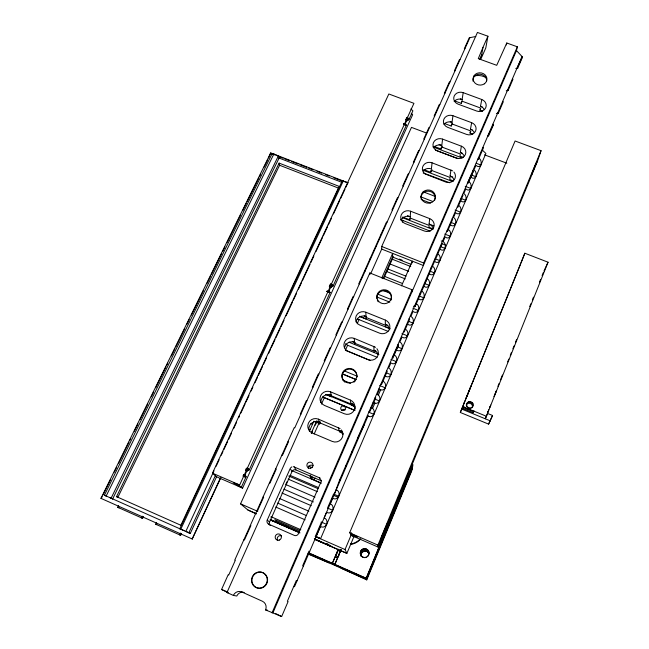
<?xml version="1.0" encoding="UTF-8"?>
<svg xmlns="http://www.w3.org/2000/svg" width="649" height="649" viewBox="0 0 649 649"><rect width="100%" height="100%" fill="white"/><g stroke="black" fill="none" stroke-linecap="round" stroke-linejoin="round"><path stroke-width="0.97" d="M370.757 273.578L381.709 249.086L381.709 246.49L477.429 32.45L487.926 36.222L485.785 47.994L480.941 58.921L482.994 47.345L487.926 36.222M369.038 553.443C367.431 548.632 359.668 551.066 361.022 555.901C360.3 551.796 366.206 549.273 368.559 552.802L367.521 550.603L364.714 549.224M389.716 329.854A7.285 7.009 0.5 0 0 385.303 324.273L385.36 320.087L365.825 312.21A7.366 7.066 -3.5 0 0 356.171 315.982A7.366 7.066 -3.5 0 0 360.049 325.238L379.633 333.188A7.39 7.107 0.4 0 0 389.319 329.4A7.39 7.107 0.4 0 0 385.36 320.087M321.271 480.974L321.287 480.163M312.08 476.893L311.439 479.076L310.271 476.691L310.514 475.149M382.959 278.672L392.54 257.028L392.653 253.402L381.766 277.959M411.223 113.332L412.675 114.646L242.596 488.121L237.972 485.809L241.436 487.001L245.995 476.991C244.389 474.297 246.433 470.614 249.281 469.795L247.164 468.026M402.599 217.034L409.73 219.8L409.868 217.918L429.176 225.414L428.948 227.272L433.443 229.016M400.993 220.279A7.074 6.595 2 0 1 410.217 216.75L410.606 211.225L429.711 218.624A7.188 6.701 4.2 0 1 433.678 227.401A7.188 6.701 4.2 0 1 424.308 230.995L405.146 223.54A7.163 6.668 2 0 1 401.26 214.811A7.163 6.668 2 0 1 410.606 211.225M412.172 262.934L412.326 261.149L401.544 285.836M411.847 292.082L412.066 289.754L369.865 272.969L226.955 592.529L233.348 595.409L236.812 596.033A6.458 6.149 -69.8 0 1 241.874 592.188M423.708 169.6L430.766 172.285L430.993 170.208L450.098 177.477L449.773 179.53L453.335 180.884M452.588 170.841L432.08 162.818L431.407 168.91A6.977 6.409 3.2 0 0 423.229 170.906M482.994 47.345L478.289 58.629L496.728 65.322L506.78 43.004L517.358 46.809L423.659 263.007L423.367 265.498L381.709 249.086M432.924 227.653A7.09 6.62 4.3 0 0 429.062 224.059L429.711 218.624M434.051 146.366L441.069 149.01L441.344 146.836L460.344 154L459.979 156.141L463.516 157.48M433.67 147.445A6.936 6.32 3.7 0 1 441.782 145.473L442.594 139.113L461.382 146.179A7.05 6.425 5.3 0 1 465.349 154.584A7.05 6.425 5.3 0 1 456.198 158.048L437.353 150.925A7.025 6.393 3.6 0 1 433.459 142.569A7.025 6.393 3.6 0 1 442.594 139.113M444.257 123.432L451.233 126.036L451.558 123.772L470.452 130.83L470.046 133.069L472.691 134.051M443.965 124.3A6.888 6.239 4 0 1 452.029 122.345L452.961 115.725L471.653 122.685A7.009 6.328 5.5 0 1 475.62 130.968A7.009 6.328 5.5 0 1 466.534 134.392L447.794 127.382A6.985 6.303 4 0 1 443.9 119.14A6.985 6.303 4 0 1 452.961 115.725M248.324 468.797L248.835 469.268L248.267 469.373L249.281 469.795L330.049 292.602C328.045 290.257 330.682 286.98 333.018 286.087L330.576 283.767M335.557 556.339L335.655 555.641L335.784 556.664M453.886 179.489A7.001 6.441 5.1 0 0 450.049 176.001L450.974 169.989M454.641 100.92L461.269 103.369L461.634 101.017L480.43 107.969L479.984 110.298L482.605 111.271M454.13 101.463A6.847 6.149 4.3 0 1 462.129 99.532L463.191 92.653L481.785 99.508A6.961 6.247 5.7 0 1 485.752 107.677A6.961 6.247 5.7 0 1 476.739 111.052L458.097 104.148A6.936 6.214 4.3 0 1 454.203 96.028A6.936 6.214 4.3 0 1 463.191 92.653M464.149 155.89A6.961 6.344 5.4 0 0 460.328 152.458L461.382 146.179M474.281 132.615A6.912 6.263 5.6 0 0 470.468 129.232L471.653 122.685M484.268 109.649A6.871 6.174 5.8 0 0 480.479 106.314L481.785 99.508M332.174 285L330.3 284.294L332.174 285L332.621 285.528L332.045 285.706L333.018 286.087L406.298 125.33C403.954 123.424 407.085 120.308 409 119.408L407.312 117.282M506.358 44.951L506.78 43.004M233.348 595.409A6.612 6.295 -69.3 0 1 241.761 591.961L262.447 601.266A6.636 6.328 -72.8 0 1 265.571 609.93L272.872 612.916L516.474 50.565L517.358 46.809M460.685 200.784C465.747 205.125 468.148 195.998 463.8 193.532L465.795 188.9C470.833 193.288 473.194 184.17 468.894 181.696M470.882 177.096C475.887 181.533 478.216 172.415 473.957 169.941L475.928 165.373C480.901 169.851 483.205 160.741 478.986 158.267M429.24 273.805C434.473 277.877 437.101 268.71 432.494 266.252M434.57 261.425C439.779 265.538 442.367 256.379 437.807 253.921M439.868 249.127C446.188 253.791 447.477 241.396 441.206 240.949M443.072 241.679L445.125 236.917C450.276 241.128 452.783 231.977 448.313 229.519M450.349 224.789C455.468 229.04 457.934 219.906 453.513 217.439L455.533 212.742C460.62 217.042 463.061 207.915 458.673 205.449M385.23 376.039C390.674 379.714 393.683 370.474 388.67 368.048L390.868 362.937C396.288 366.669 399.24 357.437 394.284 355.003M396.466 349.933C401.861 353.705 404.765 344.497 399.857 342.055L402.023 337.026C407.394 340.847 410.249 331.639 405.398 329.205M407.548 324.2C412.894 328.078 415.693 318.878 410.89 316.436L413.024 311.471C418.337 315.398 421.104 306.206 416.35 303.756M418.467 298.832C423.756 302.799 426.474 293.616 421.769 291.166M423.878 286.274C429.135 290.29 431.804 281.122 427.147 278.664M367.334 415.628C372.948 419.911 377.199 410.533 371.585 407.726M373.078 402.266C378.692 406.558 382.878 397.229 377.32 394.405L379.551 389.23C385.019 392.848 388.086 383.6 383.015 381.182M482.458 150.195L485.906 153.464L320.614 538.629L316.168 536.439L320.444 526.517C326.139 529.616 329.838 520.198 324.167 517.861L326.552 512.329C332.223 515.484 335.858 506.09 330.252 503.738L332.613 498.254C338.267 501.458 341.828 492.08 336.287 489.719M494.497 395.59L494.173 396.547M351.539 532.764L350.776 534.565L357.688 537.056L349.641 532.813L515.079 140.995L541.047 150.665L537.445 161.309L378.01 547.042L351.036 535.303L345.033 549.541L346.891 553.362L353.965 536.553M489.589 407.613L489.833 406.931M522.039 56.504L339.719 479.765L334.332 494.197L333.659 493.832L327.55 508.005L328.232 508.362M460.328 412.472L524.838 253.232L548.048 262.212L485.338 418.808L487.545 413.429L492.559 415.49L488.592 424.113L460.328 412.472L520.636 263.989M464.205 402.81L464.489 402.056M472.513 382.35L472.829 381.531M473.705 411.677L473.243 412.732L463.232 408.61L463.637 407.54L473.705 411.677L473.94 411.158M521.009 263.056L524.838 253.232M470.338 387.721L470.703 386.812M466.323 397.537L468.408 392.345M497.921 386.325L499.049 383.51M500.541 379.754L502.415 375.057M507.656 361.923L508.775 359.108M510.276 355.352L511.396 352.537M512.897 348.781L514.016 345.966M515.517 342.218L516.636 339.403M529.738 306.555L530.866 303.74M532.358 299.984L533.486 297.169M539.473 282.153L540.593 279.338M542.093 275.582L543.213 272.767M488.778 409.73L487.691 412.448L488.056 411.726M494.108 396.361L495.682 392.418M494.814 394.795L496.388 390.844L495.998 391.631M488.592 424.113L492.559 415.49M469.844 388.954L468.627 391.972M473.243 412.732L473.965 410.947M463.232 408.61L463.954 406.826M469.057 390.739L471.004 386.009M467.986 393.554L466.031 398.299M378.01 547.042L377.929 545.111L541.047 150.665M412.667 466.169L366.271 578.519L308.413 553.053M412.521 466.923L366.344 578.738L308.851 553.427M412.066 469.154L366.571 579.37L308.153 553.654M341.041 568.191L366.75 579.89L411.709 470.963L412.967 464.66L366.158 578.186L308.478 552.713M479.749 59.359L481.688 54.711M340.903 549.606L334.86 564.419L341.009 549.792M336.677 557.515L336.044 557.24C339.727 558.7 339.159 551.05 341.066 549.638M340.149 552.64L340.895 550.879M490.263 406.29L490.782 405.049M338.21 549.241L332.369 563.316L338.372 549.305M335.89 555.974L338.591 549.662M378.318 395.225L380.663 389.773L378.805 389.002M272.872 612.916L281.65 616.55L288.099 601.574L287.377 601.266L296.333 580.474L297.047 580.798M398.543 345.049L392.913 358.126L392.296 357.704L398.543 345.049L397.934 344.619M413.405 306.239L415.19 306.377L442.172 243.724L441.596 243.253M473.332 171.336L468.229 183.205L467.678 182.71L473.332 171.336L472.788 170.849M493.41 124.705L488.437 136.249L487.91 135.738L493.41 124.705L492.883 124.186M496.38 113.47L498.351 113.234L503.251 101.844L502.732 101.325M506.269 90.795L508.118 90.535L512.961 79.3L512.45 78.772M515.785 68.461L517.764 68.137L522.542 57.039L516.474 50.565M489.873 407.183L490.06 406.745M272.036 612.851L412.066 289.754M470.046 133.069L470.817 131.309M479.984 110.298L480.731 108.586M321.044 481.753L298.418 533.705A3.188 3.107 -67.9 0 1 294.297 535.384L268.775 524.197A3.18 3.083 -61.4 0 1 267.242 520.052L290.192 468.497L292.009 471.547L269.546 522.104A3.115 3.018 -62.1 0 0 269.457 524.473M311.252 433.126L316.136 422.134M314.157 434.043L319.057 422.97M314.879 421.607L319.535 423.57L320.33 421.777M355.368 342.615L354.557 344.457L354.427 343.11L374.27 351.214L374.303 352.529M359.522 316.25L365.898 318.821L366.685 317.061M383.681 278.656L393.424 256.647M409.73 219.8L410.541 217.975M430.766 172.285L431.958 169.592M441.069 149.01L442.245 146.35M451.233 126.036L452.402 123.415M461.269 103.369L462.404 100.814M286.947 481.793L285.738 484.511L314.968 497.134M309.37 431.334L313.889 421.177M321.482 404.084L324.354 397.634L355.052 410.452M377.069 357.299L347.637 345.252L345.39 350.306L370.255 360.495M357.185 323.762L359.027 319.616L388.005 331.347M402.356 222.128L403.053 220.555L430.165 231.101M226.955 592.529L228.124 592.756L221.56 589.479L228.188 574.73L228.732 574.982L235.303 560.33L234.76 560.087L294.2 427.691L294.768 427.829L469.86 37.683M256.396 513.878L247.926 510.025L240.544 503.843L411.474 127.382L426.498 133.029M241.436 487.001L233.307 482.824L239.684 484.998L413.932 103.329L388.84 93.983L212.466 473.162L216.612 476.812L242.596 488.121M213.992 470.841L185.825 531.409L188.843 532.764L215.273 475.814M110.038 497.726L112.683 498.894L279.703 156.79L273.854 154.024L271.817 154.235L104.432 495.228L190.279 533.421L216.717 476.407M220.287 478.281L192.209 539.003L220.92 477.542M543.992 270.957L548.048 262.212M180.503 533.056L179.651 534.873L180.649 535.303L181.493 533.494M216.125 466.258L219.111 459.833M221.244 455.241L222.956 451.574M223.808 449.741L227.645 441.482M228.505 439.641L231.49 433.224M233.624 428.632L236.609 422.207M238.743 417.623L239.595 415.782M240.876 413.032L245.144 403.856M245.995 402.023L248.989 395.598M251.122 391.006L252.826 387.339M254.96 382.748L257.523 377.239M258.375 375.406L262.642 366.231M263.494 364.397L266.479 357.972M268.613 353.381L270.325 349.714M271.177 347.88L275.022 339.622M275.874 337.78L280.141 328.605M280.993 326.772L283.978 320.346M286.112 315.763L292.512 301.996M293.364 300.163L296.358 293.737M298.491 289.146L301.477 282.721M302.329 280.887L310.011 264.37M310.863 262.537L313.848 256.112M315.982 251.52L322.391 237.761M323.243 235.92L327.51 226.744M328.362 224.911L331.347 218.486M333.481 213.902L339.881 200.135M340.741 198.302L345.008 189.119M345.86 187.285L347.994 182.702L342.193 180.957L179.805 528.732L184.332 530.768M180.876 525.228L339.143 186.385L279.127 163.118L116.536 496.655L117.883 497.288L279.605 165.252L279.127 163.118M343.313 180.893L180.795 529.17L179.805 528.732M522.34 56.828L517.261 67.601L517.764 68.137M180.649 535.303L155.719 524.214L156.563 522.429M142.236 516.182L141.441 517.853L142.618 518.364L143.478 516.563M142.618 518.364L117.761 507.299L118.629 505.506M278.437 155.801L111.109 498.189L112.683 498.894M106.185 495.998L273.854 154.024M192.453 539.108L100.952 498.359L270.706 152.904L348.042 182.815M102.201 496.704L100.952 498.359M103.094 494.887L110.679 479.449M114.248 472.188L116.479 467.645M118.71 463.102L128.973 442.22M129.865 440.403L130.757 438.586M134.327 431.317L137.896 424.057M140.119 419.514L147.704 404.076M151.274 396.815L153.505 392.272M155.736 387.729L165.998 366.847M166.89 365.03L167.783 363.213M171.352 355.952L174.922 348.683M175.814 346.866L184.73 328.71M186.961 324.167L189.192 319.624M191.423 315.089L203.47 290.565M207.039 283.305L210.609 276.036M211.501 274.219L221.755 253.337M222.648 251.52L224.879 246.977M227.109 242.442L240.495 215.192M242.726 210.657L246.296 203.388M247.188 201.571L258.789 177.964M259.681 176.147L260.574 174.33M264.135 167.069L267.704 159.8M268.597 157.983L270.706 152.904M320.379 422.872L319.486 424.284L318.902 422.426M315.592 478.175C314.092 480.26 310.441 479.27 310.271 476.691M290.614 467.807L291.896 466.85M244.665 476.82L245.995 476.991L242.767 475.977M337.018 557.523L337.577 557.759L337.658 557.256M243.472 475.449L245.582 476.098L243.789 475.279M327.412 291.263L329.562 291.953L327.834 291.223M475.814 36.482L469.235 37.812L464.319 48.756L464.944 48.643M459.995 59.667L459.37 59.781L454.389 70.871L455.014 70.765M449.992 81.936L449.376 82.034L444.33 93.278L444.946 93.188M439.868 104.505L439.251 104.594L434.14 115.984L434.749 115.903M429.606 127.382L428.989 127.447L423.805 138.991L424.422 138.927M419.197 150.56L418.589 150.617L413.34 162.315L413.948 162.266M403.564 124.308L405.747 124.892M408.659 174.054L408.051 174.094L402.721 185.955L403.329 185.922M397.967 197.872L397.366 197.896L391.964 209.911L392.572 209.903M387.137 222.015L386.528 222.023L358.792 283.816L359.384 283.856M381.06 234.208L381.661 234.208M375.552 246.482L376.144 246.49M244.989 476.553L245.76 476.569L245.265 476.22M370.003 258.837L370.595 258.862M406.087 119.01L408.464 119.708L406.258 118.402M364.413 271.282L365.006 271.314M423.197 172.983L449.716 182.767M351.328 571.939L348.927 570.974M353.713 296.479L353.121 296.439L347.418 309.143L348.01 309.2M309.086 429.565L310.117 429.662M330.041 285.528L332.499 286.331L332.045 285.706M265.571 609.93L267.388 610.117M342.258 322.009L341.674 321.945L335.882 334.835L336.466 334.908M403.053 220.555L400.733 219.54M330.641 347.896L330.057 347.815L324.184 360.893L324.768 360.982M246.369 469.105L248.762 469.973L248.267 469.373M328.921 292.277L326.999 291.515L330.049 292.602L327.218 291.45M318.854 374.157L318.278 374.059L312.323 387.323L312.899 387.429M306.896 400.798L306.32 400.676L300.284 414.135L300.852 414.265M241.761 591.961L244.202 592.48M359.027 319.616L357.323 318.902M405.357 124.981L406.298 125.33L405.503 124.908M288.067 441.344L288.635 441.49L282.461 455.257L281.893 455.095M347.637 345.252L345.43 343.751M293.478 466.655L320.16 478.102M275.671 468.951L276.239 469.122L269.968 483.091L269.408 482.905M405.674 119.854L407.467 120.43L405.706 119.74M406.112 119.424L407.888 119.684M329.635 286.331L331.501 286.98L329.676 286.217M263.096 496.964L263.656 497.158L257.296 511.339L256.736 511.128M406.574 119.035L408.464 119.708L406.599 118.929M351.036 535.303L355.092 536.764L350.776 534.565M322.699 396.717L324.354 397.634M330.812 284.862L332.621 285.528L330.828 284.789M460.319 98.867L462.129 99.532M480.479 106.314L482.304 106.988M404.23 124.494L405.99 125.135L404.108 124.421M330.227 285.982L331.899 286.274M328.929 562.861L308.088 554.059M450.203 121.671L452.029 122.345M470.468 129.232L472.31 129.914M406.388 117.85L408.189 118.524M403.581 123.553L405.463 124.259M484.487 154.819L506.828 163.215M439.04 144.435L441.782 145.473M460.328 152.458L462.177 153.156M433.021 146.974L462.145 157.967M476.236 163.28L480.933 165.057M435.471 150.097L458.048 158.624M320.614 538.629L316.72 537.161L345.033 549.541M471.215 174.938L475.92 176.723M450.049 176.001L452.832 177.063M423.659 170.476L452.937 181.639M465.211 186.312L470.882 188.47M245.987 469.852L247.772 470.533L246.02 469.754M461.066 198.489L465.804 200.298M423.18 191.812L435 196.355M420.641 196.793L432.745 201.458M455.103 210.057L460.693 212.207M421.128 199.494L430.425 203.072M450.877 222.396L455.549 224.197M271.769 153.813L274.6 154.9M278.364 156.36L283.078 158.186M284.96 158.916L289.673 160.733M291.555 161.463L298.151 164.01M300.033 164.741L306.628 167.296M308.51 168.018L313.224 169.843M316.988 171.304L321.701 173.121M325.474 174.581L329.238 176.041M333.951 177.858L343.37 181.501M278.502 157.821L342.08 182.418M279.605 165.252L338.413 188.064M407.426 215.663L410.217 216.75M429.062 224.059L433.751 225.884M329.781 285.284L332.499 286.331L329.806 285.146M327.794 291.271L329.562 291.953M402.607 217.707L432.575 229.357M444.752 234.086L450.365 236.268M441.482 243.464L445.206 244.916M440.46 246.596L445.149 248.429M435.195 258.813L439.9 260.663M381.709 246.49L423.659 263.007M250.327 525.398L250.887 525.617L244.43 540.009L243.878 539.773M399.403 259.097L402.177 260.192M429.979 271.16L434.611 272.986M392.54 257.028L411.093 264.354M392.28 259.227L410.744 266.512M390.146 264.029L408.635 271.339M387.477 268.816L406.055 276.19M424.641 283.556L429.289 285.398M386.812 271.574L405.325 278.924M384.662 276.417L402.275 283.418M419.27 296.033L423.927 297.891M382.861 290.379L390.292 293.348M377.418 294.013L391.436 299.619M412.918 308.226L418.524 310.473M376.777 296.942L389.789 302.158M330.276 284.473L332.142 285.219M329.254 286.655L331.047 287.377M408.408 321.255L413.089 323.137M246.961 468.513L248.835 469.268L247.099 468.513M246.433 469.487L248.161 469.876M364.235 315.763L366.044 316.485L365.825 312.21M385.303 324.273L388.037 325.376M390.13 328.629L385.538 326.772L385.563 325.344L365.825 317.361L365.898 318.821M359.708 316.517L389.765 328.678M401.982 333.618L407.613 335.898M312.461 424.389L310.822 423.399M406.144 119.319L407.953 120.057M397.48 346.866L402.104 348.748M376.907 348.659A7.439 7.212 -1.8 0 1 368.064 359.66L346.696 350.638A7.423 7.171 -6.4 0 1 354.224 338.364L375.544 347.32M352.788 341.569L354.605 342.307L354.224 338.364M373.873 346.371L373.978 350.217L375.812 350.971M349.057 342.21L378.927 354.484M390.982 359.416L396.547 361.688M470.355 402.193L472.975 403.264M386.309 372.81L390.958 374.716M462.583 406.485L486.596 416.35M461.617 409.048L490.352 420.868M243.74 475.344L245.582 476.098M344.294 370.904L357.348 376.29M379.73 385.53L385.328 387.842M342.55 373.929L356.423 379.665M342.575 374.027L355.579 379.405M343.061 380.217L350.468 383.283M374.976 399.119L379.649 401.058M221.56 589.479L227.864 592.091M370.676 407.718L372.534 408.497L374.935 403.037L373.832 402.51M330.519 391.826L350.387 400.1A7.553 7.423 -12.3 0 1 354.33 409.835A7.553 7.423 -12.3 0 1 344.4 413.786L324.476 405.438A7.537 7.374 -18 0 1 320.614 395.76A7.537 7.374 -18 0 1 330.519 391.826L331.233 395.079A7.431 7.277 -18.4 0 0 320.898 402.68M329.4 394.308L331.233 395.079M350.387 400.1L350.825 403.24L353.6 404.4M326.049 394.397L354.597 406.306M368.413 412.066L373.938 414.37M325.822 394.503L331.371 396.815L331.128 395.712L351.198 404.076L351.344 405.146L355.076 406.704M323.437 397.302L354.257 410.168M246.141 468.878L248.762 469.973L246.166 468.765M341.455 429.954A7.618 7.52 -25.7 0 1 332.312 441.45L312.274 432.964A7.61 7.472 -28.8 0 1 308.413 423.14A7.61 7.472 -28.8 0 1 318.399 419.149L340.076 428.559M316.525 420.868L319.292 422.037A7.504 7.366 -29.5 0 0 308.859 429.743M338.38 427.561L338.997 430.336L341.788 431.512M343.086 433.491L339.614 432.031L339.411 431.09L319.227 422.58L319.535 423.57M243.691 474.849L245.468 475.595L243.748 474.768M308.535 466.087L312.177 467.645M294.24 466.874L295.976 469.957L320.703 480.576A3.042 3.002 -56.6 0 1 321.377 480.974M243.586 476.204L245.33 476.95L243.489 476.115M330.252 285.885L331.988 286.631M292.813 471.036L321.044 483.172M290.022 475.311L318.537 487.586M334.178 494.319L338.778 496.298M288.724 476.033L318.018 488.648M333.586 495.349L338.161 497.321M288.156 479.084L317.345 491.666M246.531 468.189L248.316 468.967M245.46 470.103L247.318 470.906M283.873 489.143L313.394 501.92M328.159 508.313L332.767 510.309M281.966 493.005L311.244 505.693M155.719 524.214L156.831 524.692M279.532 498.473L308.843 511.201M212.466 473.162L239.684 484.998M349.641 532.813L377.929 545.111M277.675 503.08L306.36 515.557M321.166 521.999L326.715 524.416M117.761 507.299L119.051 507.867M275.728 507.031L305.095 519.825M366.774 551.082L365.557 550.547L365.403 549.849M312.039 479.1L321.101 483.067M271.371 516.847L300.787 529.714M240.544 503.843L257.775 511.38M299.757 530.582L274.803 519.662L277.188 521.95L299.424 531.685M270.552 519.524L289.04 527.905L270.503 519.784M314.311 538.678L330.966 546.255L314.668 539.116M247.926 510.025L256.25 513.667M270.122 519.744L299.724 532.707M314.522 539.181L346.891 553.362L314.724 539.416M270.284 519.954L299.911 532.926M293.786 586.396L294.5 586.712L368.072 415.895L369.2 416.415M319.316 557.945L316.704 556.704M116.536 496.655L180.998 525.325M246.458 469.397L248.259 470.225M104.432 495.228L106.485 496.161M303.375 566.09L302.669 565.766L308.965 551.163L309.662 551.496M188.843 532.764L190.279 533.421M270.771 516.985L272.288 517.724M315.893 537.007L315.203 536.666L321.401 522.283L322.082 522.632M275.484 613.5L281.65 616.55M405.227 124.868L405.763 125.135L404.197 124.113M339.719 479.765L340.384 480.138M345.73 465.804L346.396 466.177M329.286 292.018L329.773 292.301L327.169 291.214M351.701 451.947L352.358 452.329M358.28 438.578L357.631 438.189L364.154 424.917L363.513 424.527M369.354 410.971L369.987 411.369L375.787 397.91L375.154 397.504M380.906 384.143L381.531 384.549L387.242 371.293L386.626 370.879M326.836 543.343L330.966 546.255M286.607 526.177L289.04 527.905M403.524 331.639L404.132 332.069L409.681 319.178L409.081 318.74M414.597 305.939L415.19 306.377M420.073 293.226L420.666 293.673M425.509 280.603L426.093 281.058M430.912 268.069L431.488 268.524M436.274 255.617L436.85 256.079M446.885 230.979L447.453 231.45L452.702 219.265L452.134 218.786M457.35 206.674L457.91 207.161L463.086 195.138L462.534 194.651M268.775 524.197L270.292 525.512M267.242 520.052L269.546 522.104M410.858 108.975L412.91 110.825L409 119.408L408.059 119.075L408.643 118.824L408.237 118.264M477.867 159.062L478.402 159.565L483.44 147.867L482.905 147.364M497.824 112.723L498.351 113.234M507.607 90.008L508.118 90.535M336.271 557.564L335.638 556.68M368.299 551.423L368.786 552.08A4.413 4.308 89.3 0 0 362.677 549.881A4.413 4.308 89.3 0 0 361.347 556.371M310.295 475.904L311.463 478.305M310.903 475.952L311.682 477.559M319.47 477.696L320.703 480.576M366.117 578.081L366.75 579.89M318.399 419.149L319.292 422.037M466.696 406.509L466.469 405.706A3.261 3.156 26.8 0 1 467.653 402.786L468.375 402.372A3.261 3.156 26.8 0 1 472.642 404.124L472.878 404.927A3.261 3.156 26.8 0 1 471.693 407.856M366.839 551.423L366.555 550.028A4.389 4.292 89.3 0 0 360.893 555.698M367.521 550.603L367.788 551.999M369.865 272.969L369.922 274.584M467.791 407.718A3.18 3.083 27.8 0 1 469.308 408.343M366.287 557.337A4.446 4.34 89.4 0 1 360.511 554.506A4.446 4.34 89.4 0 1 363.764 548.859A4.446 4.34 89.4 0 1 368.981 552.672M368.965 553.832A4.446 4.34 89.4 0 1 367.277 556.769M360.82 538.857A16.493 16.201 -82.8 0 1 350.501 544.438M360.138 539.084A16.574 16.282 -82.7 0 1 350.346 544.049M470.963 408.27A3.261 3.156 26.8 0 1 469.308 408.472M469.706 409.535A3.245 3.14 27 0 1 466.704 408.302M466.233 405.163A3.245 3.14 27 0 1 467.223 403.873L467.945 403.459A3.245 3.14 27 0 1 472.188 405.203L472.423 406.006A3.245 3.14 27 0 1 472.237 407.629M316.801 422.069A4.535 0.584 -67.2 0 1 314.708 425.338M312.364 430.611A4.559 0.584 -67.1 0 1 311.707 433.362M341.877 410.314A2.32 2.288 -14.8 0 1 345.13 409.917M338.997 430.336A7.512 7.415 -26.7 0 1 342.972 434.384M292.009 471.547A3.042 2.977 -49.5 0 1 295.976 469.957M277.748 540.576A3.14 3.042 -66.4 0 1 281.504 535.823M308.283 468.481A3.034 2.985 -48 0 1 313.159 465.739M264.281 586.688A8.161 7.82 -69.8 0 1 252.948 584.498A8.161 7.82 -69.8 0 1 256.363 572.953A8.161 7.82 -69.8 0 1 267.104 577.156M267.315 577.821A8.161 7.82 -69.8 0 1 264.824 586.242M350.825 403.24A7.447 7.317 -12.6 0 1 355.271 409.081M344.822 382.115A7.463 7.277 -8.4 0 1 346.696 369.63A7.463 7.277 -8.4 0 1 356.836 377.361M355.319 380.833A7.463 7.277 -8.4 0 1 353.916 382.172M344.489 347.856A7.317 7.074 -6.5 0 1 354.605 342.307M373.978 350.217A7.334 7.115 -1.8 0 1 377.913 354.086M356.009 321.961A7.261 6.977 -3.5 0 1 366.044 316.485M376.874 298.483A7.309 6.969 0.2 0 1 385.117 290.72A7.309 6.969 0.2 0 1 390.868 300.309M378.302 301.826A7.309 6.969 0.2 0 1 377.353 300.244M421.063 198.529A7.115 6.579 3.6 0 1 428.981 191.179A7.115 6.579 3.6 0 1 434.7 200.225M453.911 172.05A7.098 6.514 5 0 1 454.032 179.992A7.098 6.514 5 0 1 445.717 182.028L425.16 173.948A7.074 6.482 3.2 0 1 423.278 165.552A7.074 6.482 3.2 0 1 432.08 162.818M472.967 81.125A6.888 6.133 5.2 0 1 479.627 74.189A6.888 6.133 5.2 0 1 486.62 81.117M473.835 76.128A13.588 12.128 5.3 0 1 486.466 77.977M382.229 535.368L380.509 540.114L387.323 523.646L382.229 535.368M461.739 343.061L459.67 348.635L465.804 333.797L461.739 343.061M533.673 169.081L531.304 175.368L536.885 161.869L533.673 169.081M468.594 401.828L467.872 402.234A3.269 3.164 26.8 0 0 466.68 405.171L466.915 405.974A3.269 3.164 26.8 0 0 471.19 407.734L471.92 407.321A3.269 3.164 26.8 0 0 473.105 404.384L472.87 403.581A3.269 3.164 26.8 0 0 468.594 401.828M353.843 381.507L352.139 382.456A7.488 7.293 -8.4 0 1 342.412 378.424L341.934 376.582A7.488 7.293 -8.4 0 1 344.903 369.865L346.607 368.932A7.488 7.293 -8.4 0 1 356.309 372.932L356.796 374.773A7.488 7.293 -8.4 0 1 353.843 381.507M388.573 302.296L386.909 303.205A7.326 6.985 0.2 0 1 377.345 299.367L376.866 297.599A7.326 6.985 0.2 0 1 379.706 291.174L381.361 290.273A7.326 6.985 0.2 0 1 390.909 294.086L391.396 295.847A7.326 6.985 0.2 0 1 388.573 302.296M432.615 201.823L431.009 202.683A7.131 6.595 3.6 0 1 421.663 199.081L421.169 197.41A7.131 6.595 3.6 0 1 423.854 191.333L425.46 190.482A7.131 6.595 3.6 0 1 434.789 194.059L435.292 195.722A7.131 6.595 3.6 0 1 432.615 201.823M484.349 83.826L482.807 84.63A6.904 6.141 5.2 0 1 473.705 81.295L473.202 79.746A6.904 6.141 5.2 0 1 475.717 74.067L477.25 73.264A6.904 6.141 5.2 0 1 486.336 76.582L486.847 78.131A6.904 6.141 5.2 0 1 484.349 83.826M408.643 118.824L406.745 118.191L408.643 118.824M405.568 124.6L403.792 123.943L405.568 124.6M329.773 292.301L327.031 291.239L329.773 292.301M329.457 292.472L327.648 291.75L329.457 292.472M245.76 476.569L243.983 475.847L245.76 476.569M361.201 550.287A4.462 4.356 89.4 0 0 364.016 557.459A4.462 4.356 89.4 0 0 368.664 551.382A4.462 4.356 89.4 0 0 361.201 550.287M342.137 410.411A2.361 2.32 -14.4 0 0 345.414 407.986A2.361 2.32 -14.4 0 0 341.666 406.42A2.361 2.32 -14.4 0 0 342.137 410.411M279.394 540.049A3.204 3.099 -65.8 0 0 280.271 534.589A3.204 3.099 -65.8 0 0 275.217 536.65A3.204 3.099 -65.8 0 0 279.394 540.049M310.271 468.254A3.091 3.042 -46.6 0 0 312.42 463.362A3.091 3.042 -46.6 0 0 307.147 464.011A3.091 3.042 -46.6 0 0 310.271 468.254M263.932 586.582A8.186 7.845 -69.8 0 0 262.667 572.58A8.186 7.845 -69.8 0 0 251.528 581.058A8.186 7.845 -69.8 0 0 263.932 586.582"/></g></svg>
